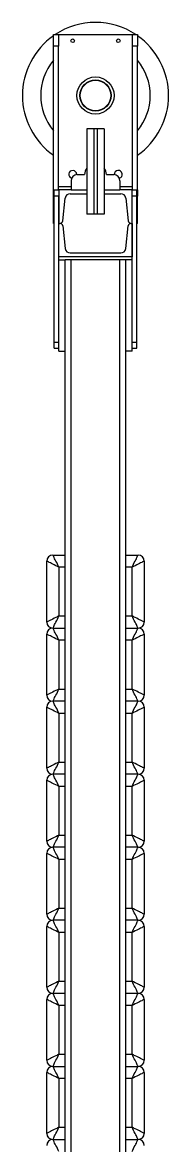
# Model space of a CAD drawing. Header units: millimetres. Extents: x -8470 to 11470, y 500 to 5309.
# Drawn here: x 2930 to 3170, y 2360 to 4205 of the extents above; entities that cross this region are included whole.
import ezdxf

# ---------------------------------------------------------------- set-up
doc = ezdxf.new("R2010")
doc.units = ezdxf.units.MM
doc.set_wipeout_variables(frame=1)

# ---------------------------------------------------------------- blocks, each defined once
blk = doc.blocks.new('AABBPalangalıArkaAğırlıkYan')
at = {"color": 7, "linetype": 'Continuous', "lineweight": 25}
for p, q in [((-69, 3585), (-61, 3585)), ((-69, 3565.8), (-69, 3585)), ((-61, 3585), (-61, 3565.8)), ((-61, 3585), (61, 3585)), ((61, 3585), (69, 3585)), ((61, 3565.8), (61, 3585)), ((69, 3585), (69, 3565.8)), ((-61, 3565.8), (-69, 3565.8)), ((-69, 3330.2), (-69, 3565.8)), ((-61, 3330.2), (-61, 3565.8)), ((69, 3565.8), (61, 3565.8)), ((61, 3330.2), (61, 3565.8)), ((69, 3330.2), (69, 3565.8)), ((-2.5, 3430), (-14.5, 3430)), ((-14.5, 3430), (-14.5, 3290)), ((-2.5, 3430), (-2.5, 3290)), ((2.5, 3430), (-2.5, 3430)), ((2.5, 3430), (2.5, 3290)), ((14.5, 3430), (2.5, 3430)), ((14.5, 3430), (14.5, 3290)), ((-40, 3345), (-40, 3330)), ((-31, 3355.3), (-31, 3355)), ((-30, 3355), (-18, 3355)), ((18, 3355), (30, 3355)), ((40, 3345), (40, 3330)), ((-69, 3330.2), (-61, 3330.2)), ((-69, 3319.4), (-69, 3330.2)), ((-68, 3320), (-68, 3330)), ((-68, 3330), (-60, 3330)), ((-40, 3335), (-61, 3335)), ((-61, 3330.2), (-61, 3330)), ((-60, 3330), (-60, 3275)), ((-40, 3330), (-60, 3330)), ((-41.7, 3323.7), (-14.5, 3323.7)), ((-40, 3330), (-14.5, 3330)), ((14.5, 3330), (40, 3330)), ((14.5, 3323.7), (41.7, 3323.7)), ((61, 3335), (40, 3335)), ((60, 3330), (40, 3330)), ((60, 3275), (60, 3330)), ((60, 3330), (68, 3330)), ((61, 3330.2), (69, 3330.2)), ((61, 3330), (61, 3330.2)), ((68, 3320), (68, 3330)), ((69, 3330.2), (69, 3319.4)), ((-69, 3275), (-69, 3319.4)), ((-68, 3320), (-60, 3320)), ((-68, 3080), (-68, 3320)), ((-60, 3080), (-60, 3320)), ((-53.6, 3279), (-49.7, 3316.5)), ((49.7, 3316.5), (53.6, 3279)), ((60, 3320), (68, 3320)), ((60, 3080), (60, 3320)), ((68, 3080), (68, 3320)), ((69, 3275), (69, 3319.4)), ((-2.5, 3290), (-14.5, 3290)), ((2.5, 3290), (-2.5, 3290)), ((14.5, 3290), (2.5, 3290)), ((-68, 3275), (-69, 3275)), ((-60, 3220), (-60, 3275)), ((-60, 3275), (-58.1, 3275)), ((-53.6, 3271), (-49.7, 3233.5)), ((49.7, 3233.5), (53.6, 3271)), ((58.1, 3275), (60, 3275)), ((60, 3275), (60, 3220)), ((69, 3275), (68, 3275)), ((60, 3220), (-60, 3220)), ((-60, 3215), (-50, 3215)), ((-50, 215), (-50, 3215)), ((-40, 3215), (-50, 3215)), ((-50, 3065), (-50, 3215)), ((-41.7, 3226.3), (41.7, 3226.3)), ((-40, 215), (-40, 3215)), ((40, 3215), (-40, 3215)), ((40, 215), (40, 3215)), ((50, 3215), (40, 3215)), ((50, 3065), (50, 3215)), ((60, 3215), (50, 3215)), ((-68, 3080), (-60, 3080)), ((-68, 3070), (-68, 3080)), ((-68, 3070), (-60, 3070)), ((-60, 3070), (-60, 3080)), ((-60, 3065), (-60, 3070)), ((-60, 3065), (-50, 3065)), ((50, 365), (50, 3065)), ((60, 3065), (50, 3065)), ((60, 3080), (68, 3080)), ((60, 3070), (60, 3080)), ((60, 3070), (68, 3070)), ((60, 3065), (60, 3070)), ((68, 3070), (68, 3080)), ((-80, 2620), (-80, 2720)), ((-70, 2730), (-50, 2730)), ((50, 2730), (70, 2730)), ((80, 2720), (80, 2620)), ((-60, 2710), (-60, 2630)), ((60, 2630), (60, 2710)), ((-70, 2610), (-50, 2610)), ((50, 2610), (70, 2610)), ((-80, 2500), (-80, 2600)), ((-60, 2590), (-60, 2510)), ((60, 2510), (60, 2590)), ((80, 2600), (80, 2500)), ((-80, 2380), (-80, 2480)), ((-50, 2490), (-70, 2490)), ((70, 2490), (50, 2490)), ((80, 2480), (80, 2380)), ((-60, 2470), (-60, 2390)), ((60, 2390), (60, 2470)), ((-50, 2370), (-70, 2370)), ((70, 2370), (50, 2370)), ((-80, 2260), (-80, 2360)), ((-60, 2350), (-60, 2270)), ((60, 2270), (60, 2350)), ((80, 2360), (80, 2260)), ((-80, 2140), (-80, 2240)), ((-50, 2250), (-70, 2250)), ((70, 2250), (50, 2250)), ((80, 2240), (80, 2140)), ((-60, 2230), (-60, 2150)), ((60, 2150), (60, 2230)), ((-50, 2130), (-70, 2130)), ((70, 2130), (50, 2130)), ((-80, 2020), (-80, 2120)), ((-60, 2110), (-60, 2030)), ((60, 2030), (60, 2110)), ((80, 2120), (80, 2020)), ((-80, 1900), (-80, 2000)), ((-50, 2010), (-70, 2010)), ((70, 2010), (50, 2010)), ((80, 2000), (80, 1900)), ((-60, 1990), (-60, 1910)), ((60, 1910), (60, 1990)), ((-70, 1890), (-50, 1890)), ((50, 1890), (70, 1890)), ((-80, 1780), (-80, 1880)), ((-60, 1870), (-60, 1790)), ((60, 1790), (60, 1870)), ((80, 1880), (80, 1780)), ((-70, 1770), (-50, 1770)), ((50, 1770), (70, 1770))]:
    blk.add_line(p, q, dxfattribs=at)
at = {"color": 8, "linetype": 'Continuous', "lineweight": 25}
for p, q in [((-68, 3319.4), (-69, 3319.4)), ((69, 3319.4), (68, 3319.4)), ((-50, 2710), (-60, 2710)), ((60, 2710), (50, 2710)), ((-60, 2630), (-50, 2630)), ((50, 2630), (60, 2630)), ((-50, 2590), (-60, 2590)), ((60, 2590), (50, 2590)), ((-60, 2510), (-50, 2510)), ((50, 2510), (60, 2510)), ((-50, 2470), (-60, 2470)), ((60, 2470), (50, 2470)), ((-60, 2390), (-50, 2390)), ((50, 2390), (60, 2390)), ((-50, 2350), (-60, 2350)), ((60, 2350), (50, 2350)), ((-60, 2270), (-50, 2270)), ((50, 2270), (60, 2270)), ((-50, 2230), (-60, 2230)), ((60, 2230), (50, 2230)), ((-60, 2150), (-50, 2150)), ((50, 2150), (60, 2150)), ((-50, 2110), (-60, 2110)), ((60, 2110), (50, 2110)), ((-60, 2030), (-50, 2030)), ((50, 2030), (60, 2030)), ((-50, 1990), (-60, 1990)), ((60, 1990), (50, 1990)), ((-60, 1910), (-50, 1910)), ((50, 1910), (60, 1910)), ((-50, 1870), (-60, 1870)), ((60, 1870), (50, 1870)), ((-60, 1790), (-50, 1790)), ((50, 1790), (60, 1790))]:
    blk.add_line(p, q, dxfattribs=at)
at = {"color": 7, "linetype": 'Continuous', "lineweight": 25, "flags": 128}
for points in [[(-60, 2710), (-62.6, 2711.3), (-65.2, 2712.6), (-67.7, 2713.8), (-70, 2715), (-72.2, 2716.1), (-74.1, 2717.1), (-75.9, 2717.9), (-77.3, 2718.7), (-78.5, 2719.2), (-79.3, 2719.7), (-79.8, 2719.9), (-80, 2720)], [(-60, 2710), (-61.3, 2712.6), (-62.6, 2715.2), (-63.8, 2717.7), (-65, 2720), (-66.1, 2722.2), (-67.1, 2724.1), (-67.9, 2725.9), (-68.7, 2727.3), (-69.2, 2728.5), (-69.7, 2729.3), (-69.9, 2729.8), (-70, 2730)], [(60, 2710), (61.3, 2712.6), (62.6, 2715.2), (63.8, 2717.7), (65, 2720), (66.1, 2722.2), (67.1, 2724.1), (67.9, 2725.9), (68.7, 2727.3), (69.2, 2728.5), (69.7, 2729.3), (69.9, 2729.8), (70, 2730)], [(80, 2720), (79.8, 2719.9), (79.3, 2719.7), (78.5, 2719.2), (77.3, 2718.7), (75.9, 2717.9), (74.1, 2717.1), (72.2, 2716.1), (70, 2715), (67.7, 2713.8), (65.2, 2712.6), (62.6, 2711.3), (60, 2710)], [(-60, 2630), (-62.6, 2628.7), (-65.2, 2627.4), (-67.7, 2626.2), (-70, 2625), (-72.2, 2623.9), (-74.1, 2622.9), (-75.9, 2622.1), (-77.3, 2621.3), (-78.5, 2620.8), (-79.3, 2620.3), (-79.8, 2620.1), (-80, 2620)], [(-70, 2610), (-69.9, 2610.2), (-69.7, 2610.7), (-69.2, 2611.5), (-68.7, 2612.7), (-67.9, 2614.1), (-67.1, 2615.9), (-66.1, 2617.8), (-65, 2620), (-63.8, 2622.3), (-62.6, 2624.8), (-61.3, 2627.4), (-60, 2630)], [(80, 2620), (79.8, 2620.1), (79.3, 2620.3), (78.5, 2620.8), (77.3, 2621.3), (75.9, 2622.1), (74.1, 2622.9), (72.2, 2623.9), (70, 2625), (67.7, 2626.2), (65.2, 2627.4), (62.6, 2628.7), (60, 2630)], [(70, 2610), (69.9, 2610.2), (69.7, 2610.7), (69.2, 2611.5), (68.7, 2612.7), (67.9, 2614.1), (67.1, 2615.9), (66.1, 2617.8), (65, 2620), (63.8, 2622.3), (62.6, 2624.8), (61.3, 2627.4), (60, 2630)], [(-60, 2590), (-61.3, 2592.6), (-62.6, 2595.2), (-63.8, 2597.7), (-65, 2600), (-66.1, 2602.2), (-67.1, 2604.1), (-67.9, 2605.9), (-68.7, 2607.3), (-69.2, 2608.5), (-69.7, 2609.3), (-69.9, 2609.8), (-70, 2610)], [(60, 2590), (61.3, 2592.6), (62.6, 2595.2), (63.8, 2597.7), (65, 2600), (66.1, 2602.2), (67.1, 2604.1), (67.9, 2605.9), (68.7, 2607.3), (69.2, 2608.5), (69.7, 2609.3), (69.9, 2609.8), (70, 2610)], [(-60, 2590), (-62.6, 2591.3), (-65.2, 2592.6), (-67.7, 2593.8), (-70, 2595), (-72.2, 2596.1), (-74.1, 2597.1), (-75.9, 2597.9), (-77.3, 2598.7), (-78.5, 2599.2), (-79.3, 2599.7), (-79.8, 2599.9), (-80, 2600)], [(80, 2600), (79.8, 2599.9), (79.3, 2599.7), (78.5, 2599.2), (77.3, 2598.7), (75.9, 2597.9), (74.1, 2597.1), (72.2, 2596.1), (70, 2595), (67.7, 2593.8), (65.2, 2592.6), (62.6, 2591.3), (60, 2590)], [(-60, 2510), (-62.6, 2508.7), (-65.2, 2507.4), (-67.7, 2506.2), (-70, 2505), (-72.2, 2503.9), (-74.1, 2502.9), (-75.9, 2502.1), (-77.3, 2501.3), (-78.5, 2500.8), (-79.3, 2500.3), (-79.8, 2500.1), (-80, 2500)], [(-70, 2490), (-69.9, 2490.2), (-69.7, 2490.7), (-69.2, 2491.5), (-68.7, 2492.7), (-67.9, 2494.1), (-67.1, 2495.9), (-66.1, 2497.8), (-65, 2500), (-63.8, 2502.3), (-62.6, 2504.8), (-61.3, 2507.4), (-60, 2510)], [(80, 2500), (79.8, 2500.1), (79.3, 2500.3), (78.5, 2500.8), (77.3, 2501.3), (75.9, 2502.1), (74.1, 2502.9), (72.2, 2503.9), (70, 2505), (67.7, 2506.2), (65.2, 2507.4), (62.6, 2508.7), (60, 2510)], [(70, 2490), (69.9, 2490.2), (69.7, 2490.7), (69.2, 2491.5), (68.7, 2492.7), (67.9, 2494.1), (67.1, 2495.9), (66.1, 2497.8), (65, 2500), (63.8, 2502.3), (62.6, 2504.8), (61.3, 2507.4), (60, 2510)], [(-60, 2470), (-62.6, 2471.3), (-65.2, 2472.6), (-67.7, 2473.8), (-70, 2475), (-72.2, 2476.1), (-74.1, 2477.1), (-75.9, 2477.9), (-77.3, 2478.7), (-78.5, 2479.2), (-79.3, 2479.7), (-79.8, 2479.9), (-80, 2480)], [(-60, 2470), (-61.3, 2472.6), (-62.6, 2475.2), (-63.8, 2477.7), (-65, 2480), (-66.1, 2482.2), (-67.1, 2484.1), (-67.9, 2485.9), (-68.7, 2487.3), (-69.2, 2488.5), (-69.7, 2489.3), (-69.9, 2489.8), (-70, 2490)], [(60, 2470), (61.3, 2472.6), (62.6, 2475.2), (63.8, 2477.7), (65, 2480), (66.1, 2482.2), (67.1, 2484.1), (67.9, 2485.9), (68.7, 2487.3), (69.2, 2488.5), (69.7, 2489.3), (69.9, 2489.8), (70, 2490)], [(80, 2480), (79.8, 2479.9), (79.3, 2479.7), (78.5, 2479.2), (77.3, 2478.7), (75.9, 2477.9), (74.1, 2477.1), (72.2, 2476.1), (70, 2475), (67.7, 2473.8), (65.2, 2472.6), (62.6, 2471.3), (60, 2470)], [(-60, 2390), (-62.6, 2388.7), (-65.2, 2387.4), (-67.7, 2386.2), (-70, 2385), (-72.2, 2383.9), (-74.1, 2382.9), (-75.9, 2382.1), (-77.3, 2381.3), (-78.5, 2380.8), (-79.3, 2380.3), (-79.8, 2380.1), (-80, 2380)], [(-70, 2370), (-69.9, 2370.2), (-69.7, 2370.7), (-69.2, 2371.5), (-68.7, 2372.7), (-67.9, 2374.1), (-67.1, 2375.9), (-66.1, 2377.8), (-65, 2380), (-63.8, 2382.3), (-62.6, 2384.8), (-61.3, 2387.4), (-60, 2390)], [(80, 2380), (79.8, 2380.1), (79.3, 2380.3), (78.5, 2380.8), (77.3, 2381.3), (75.9, 2382.1), (74.1, 2382.9), (72.2, 2383.9), (70, 2385), (67.7, 2386.2), (65.2, 2387.4), (62.6, 2388.7), (60, 2390)], [(70, 2370), (69.9, 2370.2), (69.7, 2370.7), (69.2, 2371.5), (68.7, 2372.7), (67.9, 2374.1), (67.1, 2375.9), (66.1, 2377.8), (65, 2380), (63.8, 2382.3), (62.6, 2384.8), (61.3, 2387.4), (60, 2390)], [(-60, 2350), (-61.3, 2352.6), (-62.6, 2355.2), (-63.8, 2357.7), (-65, 2360), (-66.1, 2362.2), (-67.1, 2364.1), (-67.9, 2365.9), (-68.7, 2367.3), (-69.2, 2368.5), (-69.7, 2369.3), (-69.9, 2369.8), (-70, 2370)], [(60, 2350), (61.3, 2352.6), (62.6, 2355.2), (63.8, 2357.7), (65, 2360), (66.1, 2362.2), (67.1, 2364.1), (67.9, 2365.9), (68.7, 2367.3), (69.2, 2368.5), (69.7, 2369.3), (69.9, 2369.8), (70, 2370)], [(-60, 2350), (-62.6, 2351.3), (-65.2, 2352.6), (-67.7, 2353.8), (-70, 2355), (-72.2, 2356.1), (-74.1, 2357.1), (-75.9, 2357.9), (-77.3, 2358.7), (-78.5, 2359.2), (-79.3, 2359.7), (-79.8, 2359.9), (-80, 2360)], [(80, 2360), (79.8, 2359.9), (79.3, 2359.7), (78.5, 2359.2), (77.3, 2358.7), (75.9, 2357.9), (74.1, 2357.1), (72.2, 2356.1), (70, 2355), (67.7, 2353.8), (65.2, 2352.6), (62.6, 2351.3), (60, 2350)], [(-60, 2270), (-62.6, 2268.7), (-65.2, 2267.4), (-67.7, 2266.2), (-70, 2265), (-72.2, 2263.9), (-74.1, 2262.9), (-75.9, 2262.1), (-77.3, 2261.3), (-78.5, 2260.8), (-79.3, 2260.3), (-79.8, 2260.1), (-80, 2260)], [(-70, 2250), (-69.9, 2250.2), (-69.7, 2250.7), (-69.2, 2251.5), (-68.7, 2252.7), (-67.9, 2254.1), (-67.1, 2255.9), (-66.1, 2257.8), (-65, 2260), (-63.8, 2262.3), (-62.6, 2264.8), (-61.3, 2267.4), (-60, 2270)], [(80, 2260), (79.8, 2260.1), (79.3, 2260.3), (78.5, 2260.8), (77.3, 2261.3), (75.9, 2262.1), (74.1, 2262.9), (72.2, 2263.9), (70, 2265), (67.7, 2266.2), (65.2, 2267.4), (62.6, 2268.7), (60, 2270)], [(70, 2250), (69.9, 2250.2), (69.7, 2250.7), (69.2, 2251.5), (68.7, 2252.7), (67.9, 2254.1), (67.1, 2255.9), (66.1, 2257.8), (65, 2260), (63.8, 2262.3), (62.6, 2264.8), (61.3, 2267.4), (60, 2270)], [(-60, 2230), (-62.6, 2231.3), (-65.2, 2232.6), (-67.7, 2233.8), (-70, 2235), (-72.2, 2236.1), (-74.1, 2237.1), (-75.9, 2237.9), (-77.3, 2238.7), (-78.5, 2239.2), (-79.3, 2239.7), (-79.8, 2239.9), (-80, 2240)], [(-60, 2230), (-61.3, 2232.6), (-62.6, 2235.2), (-63.8, 2237.7), (-65, 2240), (-66.1, 2242.2), (-67.1, 2244.1), (-67.9, 2245.9), (-68.7, 2247.3), (-69.2, 2248.5), (-69.7, 2249.3), (-69.9, 2249.8), (-70, 2250)], [(60, 2230), (61.3, 2232.6), (62.6, 2235.2), (63.8, 2237.7), (65, 2240), (66.1, 2242.2), (67.1, 2244.1), (67.9, 2245.9), (68.7, 2247.3), (69.2, 2248.5), (69.7, 2249.3), (69.9, 2249.8), (70, 2250)], [(80, 2240), (79.8, 2239.9), (79.3, 2239.7), (78.5, 2239.2), (77.3, 2238.7), (75.9, 2237.9), (74.1, 2237.1), (72.2, 2236.1), (70, 2235), (67.7, 2233.8), (65.2, 2232.6), (62.6, 2231.3), (60, 2230)], [(-60, 2150), (-62.6, 2148.7), (-65.2, 2147.4), (-67.7, 2146.2), (-70, 2145), (-72.2, 2143.9), (-74.1, 2142.9), (-75.9, 2142.1), (-77.3, 2141.3), (-78.5, 2140.8), (-79.3, 2140.3), (-79.8, 2140.1), (-80, 2140)], [(-70, 2130), (-69.9, 2130.2), (-69.7, 2130.7), (-69.2, 2131.5), (-68.7, 2132.7), (-67.9, 2134.1), (-67.1, 2135.9), (-66.1, 2137.8), (-65, 2140), (-63.8, 2142.3), (-62.6, 2144.8), (-61.3, 2147.4), (-60, 2150)], [(80, 2140), (79.8, 2140.1), (79.3, 2140.3), (78.5, 2140.8), (77.3, 2141.3), (75.9, 2142.1), (74.1, 2142.9), (72.2, 2143.9), (70, 2145), (67.7, 2146.2), (65.2, 2147.4), (62.6, 2148.7), (60, 2150)], [(70, 2130), (69.9, 2130.2), (69.7, 2130.7), (69.2, 2131.5), (68.7, 2132.7), (67.9, 2134.1), (67.1, 2135.9), (66.1, 2137.8), (65, 2140), (63.8, 2142.3), (62.6, 2144.8), (61.3, 2147.4), (60, 2150)], [(-60, 2110), (-61.3, 2112.6), (-62.6, 2115.2), (-63.8, 2117.7), (-65, 2120), (-66.1, 2122.2), (-67.1, 2124.1), (-67.9, 2125.9), (-68.7, 2127.3), (-69.2, 2128.5), (-69.7, 2129.3), (-69.9, 2129.8), (-70, 2130)], [(60, 2110), (61.3, 2112.6), (62.6, 2115.2), (63.8, 2117.7), (65, 2120), (66.1, 2122.2), (67.1, 2124.1), (67.9, 2125.9), (68.7, 2127.3), (69.2, 2128.5), (69.7, 2129.3), (69.9, 2129.8), (70, 2130)], [(-60, 2110), (-62.6, 2111.3), (-65.2, 2112.6), (-67.7, 2113.8), (-70, 2115), (-72.2, 2116.1), (-74.1, 2117.1), (-75.9, 2117.9), (-77.3, 2118.7), (-78.5, 2119.2), (-79.3, 2119.7), (-79.8, 2119.9), (-80, 2120)], [(80, 2120), (79.8, 2119.9), (79.3, 2119.7), (78.5, 2119.2), (77.3, 2118.7), (75.9, 2117.9), (74.1, 2117.1), (72.2, 2116.1), (70, 2115), (67.7, 2113.8), (65.2, 2112.6), (62.6, 2111.3), (60, 2110)], [(-60, 2030), (-62.6, 2028.7), (-65.2, 2027.4), (-67.7, 2026.2), (-70, 2025), (-72.2, 2023.9), (-74.1, 2022.9), (-75.9, 2022.1), (-77.3, 2021.3), (-78.5, 2020.8), (-79.3, 2020.3), (-79.8, 2020.1), (-80, 2020)], [(-70, 2010), (-69.9, 2010.2), (-69.7, 2010.7), (-69.2, 2011.5), (-68.7, 2012.7), (-67.9, 2014.1), (-67.1, 2015.9), (-66.1, 2017.8), (-65, 2020), (-63.8, 2022.3), (-62.6, 2024.8), (-61.3, 2027.4), (-60, 2030)], [(80, 2020), (79.8, 2020.1), (79.3, 2020.3), (78.5, 2020.8), (77.3, 2021.3), (75.9, 2022.1), (74.1, 2022.9), (72.2, 2023.9), (70, 2025), (67.7, 2026.2), (65.2, 2027.4), (62.6, 2028.7), (60, 2030)], [(70, 2010), (69.9, 2010.2), (69.7, 2010.7), (69.2, 2011.5), (68.7, 2012.7), (67.9, 2014.1), (67.1, 2015.9), (66.1, 2017.8), (65, 2020), (63.8, 2022.3), (62.6, 2024.8), (61.3, 2027.4), (60, 2030)], [(-60, 1990), (-62.6, 1991.3), (-65.2, 1992.6), (-67.7, 1993.8), (-70, 1995), (-72.2, 1996.1), (-74.1, 1997.1), (-75.9, 1997.9), (-77.3, 1998.7), (-78.5, 1999.2), (-79.3, 1999.7), (-79.8, 1999.9), (-80, 2000)], [(-60, 1990), (-61.3, 1992.6), (-62.6, 1995.2), (-63.8, 1997.7), (-65, 2000), (-66.1, 2002.2), (-67.1, 2004.1), (-67.9, 2005.9), (-68.7, 2007.3), (-69.2, 2008.5), (-69.7, 2009.3), (-69.9, 2009.8), (-70, 2010)], [(60, 1990), (61.3, 1992.6), (62.6, 1995.2), (63.8, 1997.7), (65, 2000), (66.1, 2002.2), (67.1, 2004.1), (67.9, 2005.9), (68.7, 2007.3), (69.2, 2008.5), (69.7, 2009.3), (69.9, 2009.8), (70, 2010)], [(80, 2000), (79.8, 1999.9), (79.3, 1999.7), (78.5, 1999.2), (77.3, 1998.7), (75.9, 1997.9), (74.1, 1997.1), (72.2, 1996.1), (70, 1995), (67.7, 1993.8), (65.2, 1992.6), (62.6, 1991.3), (60, 1990)], [(-60, 1910), (-62.6, 1908.7), (-65.2, 1907.4), (-67.7, 1906.2), (-70, 1905), (-72.2, 1903.9), (-74.1, 1902.9), (-75.9, 1902.1), (-77.3, 1901.3), (-78.5, 1900.8), (-79.3, 1900.3), (-79.8, 1900.1), (-80, 1900)], [(-70, 1890), (-69.9, 1890.2), (-69.7, 1890.7), (-69.2, 1891.5), (-68.7, 1892.7), (-67.9, 1894.1), (-67.1, 1895.9), (-66.1, 1897.8), (-65, 1900), (-63.8, 1902.3), (-62.6, 1904.8), (-61.3, 1907.4), (-60, 1910)], [(80, 1900), (79.8, 1900.1), (79.3, 1900.3), (78.5, 1900.8), (77.3, 1901.3), (75.9, 1902.1), (74.1, 1902.9), (72.2, 1903.9), (70, 1905), (67.7, 1906.2), (65.2, 1907.4), (62.6, 1908.7), (60, 1910)], [(70, 1890), (69.9, 1890.2), (69.7, 1890.7), (69.2, 1891.5), (68.7, 1892.7), (67.9, 1894.1), (67.1, 1895.9), (66.1, 1897.8), (65, 1900), (63.8, 1902.3), (62.6, 1904.8), (61.3, 1907.4), (60, 1910)], [(-60, 1870), (-61.3, 1872.6), (-62.6, 1875.2), (-63.8, 1877.7), (-65, 1880), (-66.1, 1882.2), (-67.1, 1884.1), (-67.9, 1885.9), (-68.7, 1887.3), (-69.2, 1888.5), (-69.7, 1889.3), (-69.9, 1889.8), (-70, 1890)], [(60, 1870), (61.3, 1872.6), (62.6, 1875.2), (63.8, 1877.7), (65, 1880), (66.1, 1882.2), (67.1, 1884.1), (67.9, 1885.9), (68.7, 1887.3), (69.2, 1888.5), (69.7, 1889.3), (69.9, 1889.8), (70, 1890)], [(-60, 1870), (-62.6, 1871.3), (-65.2, 1872.6), (-67.7, 1873.8), (-70, 1875), (-72.2, 1876.1), (-74.1, 1877.1), (-75.9, 1877.9), (-77.3, 1878.7), (-78.5, 1879.2), (-79.3, 1879.7), (-79.8, 1879.9), (-80, 1880)], [(80, 1880), (79.8, 1879.9), (79.3, 1879.7), (78.5, 1879.2), (77.3, 1878.7), (75.9, 1877.9), (74.1, 1877.1), (72.2, 1876.1), (70, 1875), (67.7, 1873.8), (65.2, 1872.6), (62.6, 1871.3), (60, 1870)], [(-60, 1790), (-62.6, 1788.7), (-65.2, 1787.4), (-67.7, 1786.2), (-70, 1785), (-72.2, 1783.9), (-74.1, 1782.9), (-75.9, 1782.1), (-77.3, 1781.3), (-78.5, 1780.8), (-79.3, 1780.3), (-79.8, 1780.1), (-80, 1780)], [(-70, 1770), (-69.9, 1770.2), (-69.7, 1770.7), (-69.2, 1771.5), (-68.7, 1772.7), (-67.9, 1774.1), (-67.1, 1775.9), (-66.1, 1777.8), (-65, 1780), (-63.8, 1782.3), (-62.6, 1784.8), (-61.3, 1787.4), (-60, 1790)], [(80, 1780), (79.8, 1780.1), (79.3, 1780.3), (78.5, 1780.8), (77.3, 1781.3), (75.9, 1782.1), (74.1, 1782.9), (72.2, 1783.9), (70, 1785), (67.7, 1786.2), (65.2, 1787.4), (62.6, 1788.7), (60, 1790)], [(70, 1770), (69.9, 1770.2), (69.7, 1770.7), (69.2, 1771.5), (68.7, 1772.7), (67.9, 1774.1), (67.1, 1775.9), (66.1, 1777.8), (65, 1780), (63.8, 1782.3), (62.6, 1784.8), (61.3, 1787.4), (60, 1790)], [(-60, 1750), (-61.3, 1752.6), (-62.6, 1755.2), (-63.8, 1757.7), (-65, 1760), (-66.1, 1762.2), (-67.1, 1764.1), (-67.9, 1765.9), (-68.7, 1767.3), (-69.2, 1768.5), (-69.7, 1769.3), (-69.9, 1769.8), (-70, 1770)], [(60, 1750), (61.3, 1752.6), (62.6, 1755.2), (63.8, 1757.7), (65, 1760), (66.1, 1762.2), (67.1, 1764.1), (67.9, 1765.9), (68.7, 1767.3), (69.2, 1768.5), (69.7, 1769.3), (69.9, 1769.8), (70, 1770)]]:
    blk.add_lwpolyline(points, dxfattribs=at)
at = {"color": 7, "linetype": 'Continuous', "lineweight": 25}
for centre, radius in [((-37.5, 3575), 3), ((37.5, 3575), 3), ((0, 3485), 30.5), ((0, 3485), 25.5), ((0, 3485), 25)]:
    blk.add_circle(centre, radius, dxfattribs=at)
for centre, radius, start, end in [((0, 3485), 120, 56.4427, 123.5573), ((0, 3485), 120, 125.0996, 234.9004), ((0, 3485), 120, 0, 54.9004), ((0, 3485), 90, 140.0555, 219.9445), ((0, 3485), 90, 0, 39.9445), ((0, 3485), 90, 320.0555, 0), ((0, 3485), 120, 305.0996, 0), ((-37.5, 3355.3), 6.5, 0, 255.2633), ((0, 3355), 18, 143.6639, 180), ((0, 3355), 18, 0, 36.3361), ((37.5, 3355.3), 6.5, 284.7367, 183.0204), ((-30, 3345), 10, 90, 180), ((30, 3345), 10, 0, 90), ((-41.7, 3315.7), 8, 90, 174), ((41.7, 3315.7), 8, 6, 90), ((-58.1, 3279.5), 4.5, 270, 354), ((-58.1, 3270.5), 4.5, 6, 90), ((58.1, 3279.5), 4.5, 186, 270), ((58.1, 3270.5), 4.5, 90, 174), ((-41.7, 3234.3), 8, 186, 270), ((41.7, 3234.3), 8, 270, 354), ((-70, 2720), 10, 90, 180), ((70, 2720), 10, 0, 90), ((-70, 2620), 10, 180, 270), ((70, 2620), 10, 270, 0), ((-70, 2600), 10, 90, 180), ((70, 2600), 10, 0, 90), ((-70, 2500), 10, 180, 270), ((70, 2500), 10, 270, 0), ((-70, 2480), 10, 90, 180), ((70, 2480), 10, 0, 90), ((-70, 2380), 10, 180, 270), ((-70, 2360), 10, 90, 180), ((70, 2380), 10, 270, 0), ((70, 2360), 10, 0, 90), ((-70, 2260), 10, 180, 270), ((70, 2260), 10, 270, 0), ((-70, 2240), 10, 90, 180), ((70, 2240), 10, 0, 90), ((-70, 2140), 10, 180, 270), ((-70, 2120), 10, 90, 180), ((70, 2140), 10, 270, 0), ((70, 2120), 10, 0, 90), ((-70, 2020), 10, 180, 270), ((70, 2020), 10, 270, 0), ((-70, 2000), 10, 90, 180), ((70, 2000), 10, 0, 90), ((-70, 1900), 10, 180, 270), ((-70, 1880), 10, 90, 180), ((70, 1900), 10, 270, 0), ((70, 1880), 10, 0, 90), ((-70, 1780), 10, 180, 270), ((70, 1780), 10, 270, 0), ((-70, 1760), 10, 90, 180), ((70, 1760), 10, 0, 90)]:
    blk.add_arc(centre, radius, start, end, dxfattribs=at)

msp = doc.modelspace()

# ---------------------------------------------------------------- block references
msp.add_blockref('AABBPalangalıArkaAğırlıkYan', (3050, 600))

doc.saveas('drawing.dxf')
